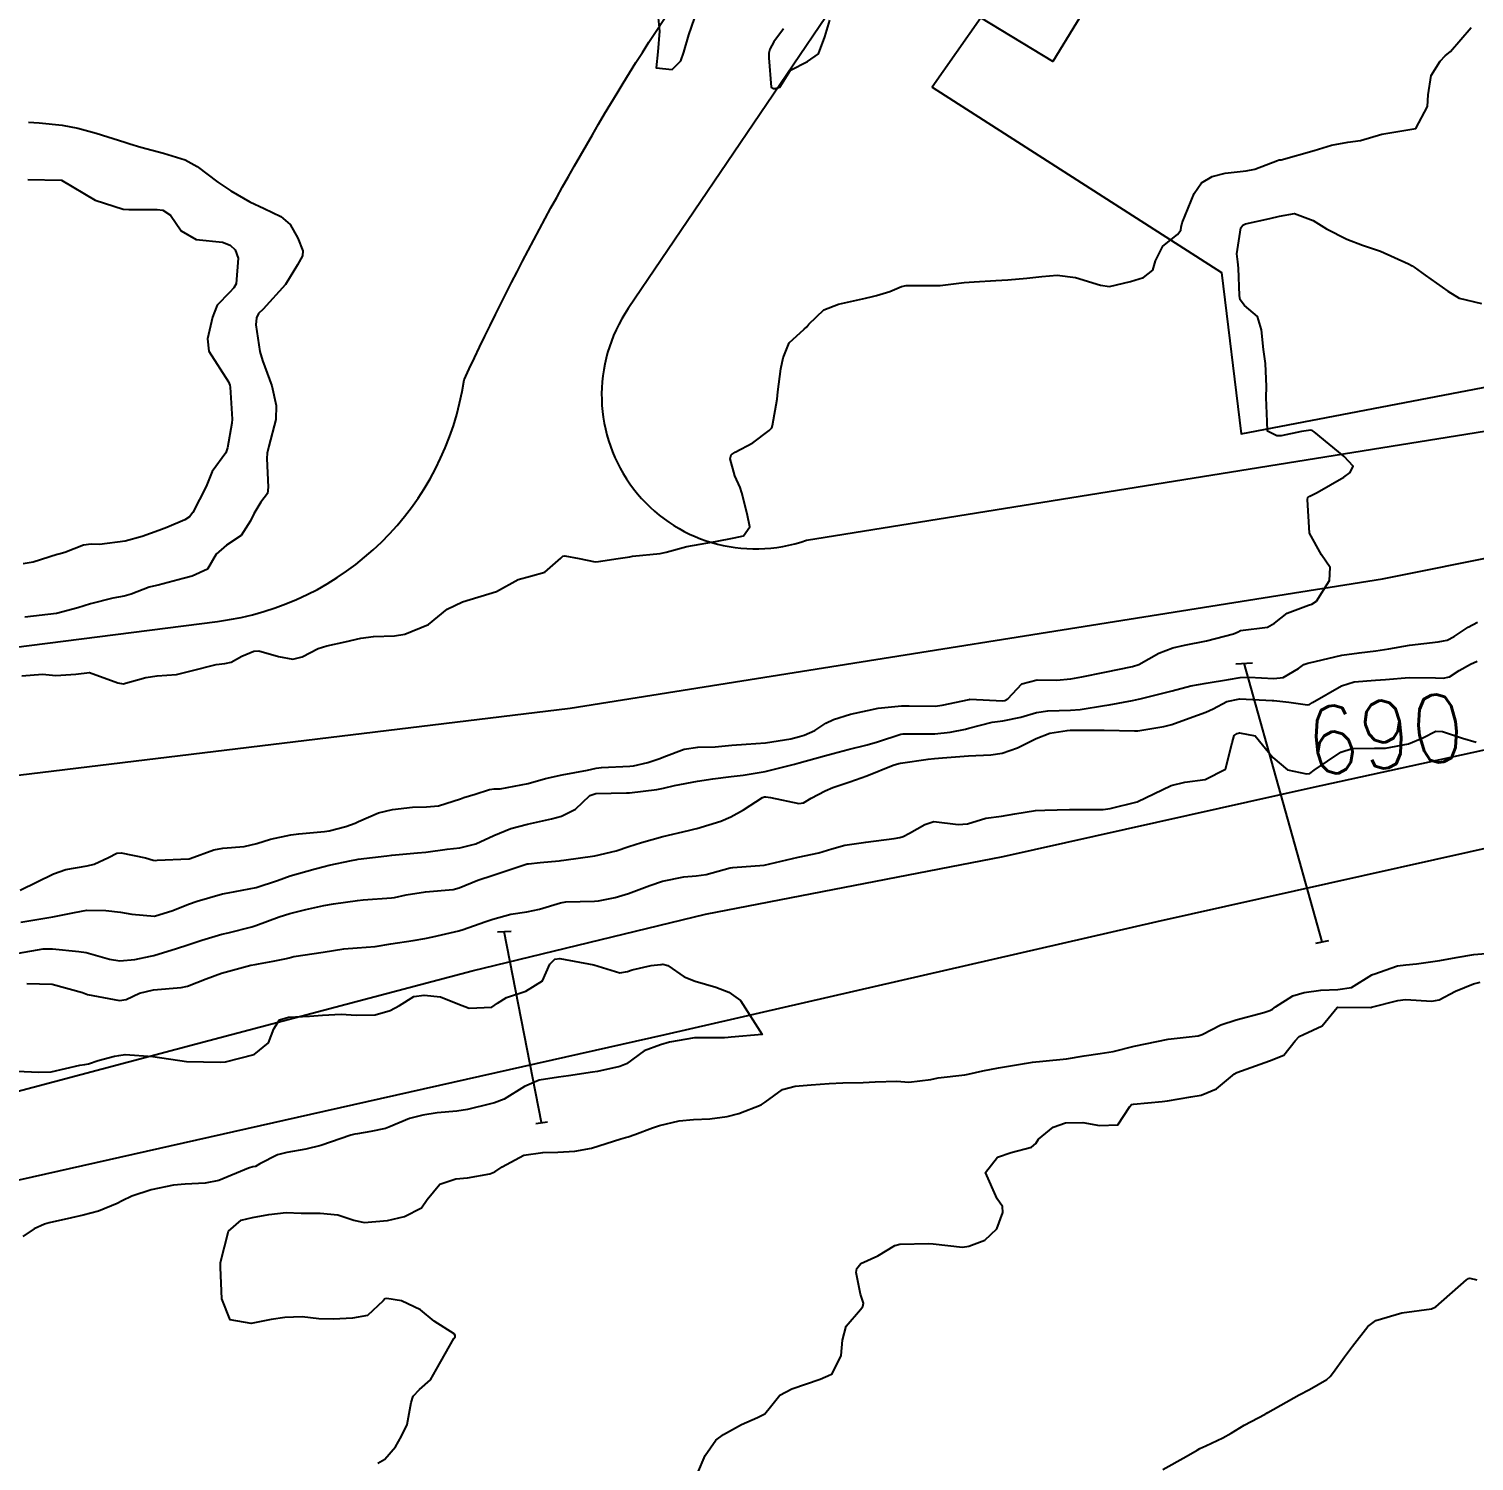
# Model space of a CAD drawing. Header units: metres. Extents: x 292545 to 299085, y 7450245 to 7463078.
# Drawn here: x 293734.9 to 293820.4, y 7462743 to 7462827.6 of the extents above; entities that cross this region are included whole.
import ezdxf
from ezdxf.enums import TextEntityAlignment as Align

# ---------------------------------------------------------------- set-up
doc = ezdxf.new("R2010")
doc.units = ezdxf.units.M
for name, color, linetype in [('Cotas', 45, 'Continuous'), ('Curvas de Nivel 1m', 11, 'Continuous'), ('Curvas de Nivel 5m', 15, 'Continuous'), ('Edificações', 30, 'Continuous'), ('Linha Férrea', 20, 'Continuous'), ('Pórtico', 62, 'Continuous'), ('Vias Primárias', 230, 'Continuous')]:
    doc.layers.add(name, color=color, linetype=linetype)
doc.styles.add('Style-STANDARD', font='STANDARD.shx')

msp = doc.modelspace()

# ---------------------------------------------------------------- linework, layer by layer
at = {"layer": 'Curvas de Nivel 1m', "flags": 128}
for points, elevation in [([(293734.523, 7462789.395), (293735.744, 7462789.482), (293736.524, 7462789.413), (293737.709, 7462789.495), (293738.527, 7462789.598), (293740.197, 7462788.974), (293740.517, 7462788.924), (293741.848, 7462789.302), (293742.525, 7462789.399), (293743.664, 7462789.47), (293744.529, 7462789.679), (293746.009, 7462790.059), (293746.528, 7462790.113), (293746.894, 7462790.201), (293747.531, 7462790.56), (293748.238, 7462790.852), (293748.538, 7462790.869), (293749.699, 7462790.538), (293750.531, 7462790.375), (293751.094, 7462790.522), (293752.04, 7462791.008), (293752.543, 7462791.175), (293753.634, 7462791.402), (293754.55, 7462791.614), (293755.3, 7462791.724), (293756.552, 7462791.759), (293757.149, 7462791.856), (293758.563, 7462792.43), (293759.663, 7462793.328), (293760.576, 7462793.767), (293762.583, 7462794.38), (293763.861, 7462795.096), (293764.592, 7462795.278), (293765.429, 7462795.517), (293766.369, 7462796.342), (293766.489, 7462796.457), (293766.605, 7462796.478), (293767.461, 7462796.327), (293768.414, 7462796.126), (293768.601, 7462796.146), (293768.734, 7462796.177), (293769.627, 7462796.3), (293770.465, 7462796.432), (293770.605, 7462796.459), (293772.252, 7462796.63), (293772.609, 7462796.699), (293773.823, 7462797.044), (293774.617, 7462797.168), (293775.525, 7462797.325), (293776.623, 7462797.542), (293777.169, 7462797.667), (293777.551, 7462798.206), (293777.389, 7462798.958), (293777.068, 7462800.214), (293776.971, 7462800.53), (293776.663, 7462801.219), (293776.383, 7462802.223), (293776.441, 7462802.458), (293776.679, 7462802.62), (293777.73, 7462803.162), (293778.698, 7462803.886), (293778.841, 7462804.049), (293778.882, 7462804.188), (293779.164, 7462805.74), (293779.198, 7462806.185), (293779.385, 7462807.542), (293779.516, 7462808.182), (293779.872, 7462809.068), (293780.77, 7462809.889), (293780.919, 7462810.021), (293781.037, 7462810.167), (293781.914, 7462811.026), (293782.785, 7462811.357), (293784.382, 7462811.719), (293784.79, 7462811.816), (293785.034, 7462811.874), (293785.829, 7462812.11), (293786.507, 7462812.393), (293786.798, 7462812.453), (293788.421, 7462812.453), (293788.799, 7462812.47), (293790.212, 7462812.645), (293790.802, 7462812.686), (293792.09, 7462812.751), (293792.804, 7462812.8), (293793.927, 7462812.892), (293794.808, 7462813), (293795.719, 7462813.081), (293796.807, 7462812.943), (293798.279, 7462812.487), (293798.799, 7462812.397), (293800.05, 7462812.695), (293800.808, 7462812.941), (293801.372, 7462813.367), (293801.534, 7462813.923), (293801.955, 7462814.789), (293802.836, 7462815.471), (293803.023, 7462815.725), (293803.045, 7462815.907), (293803.103, 7462816.164), (293803.809, 7462817.896), (293804.239, 7462818.523), (293804.878, 7462818.903), (293805.65, 7462819.104), (293806.884, 7462819.248), (293807.393, 7462819.347), (293808.734, 7462819.842), (293808.842, 7462819.892), (293808.893, 7462819.892), (293808.951, 7462819.896), (293810.899, 7462820.444), (293811.937, 7462820.765), (293812.904, 7462820.928), (293813.653, 7462821.034), (293814.909, 7462821.414), (293816.913, 7462821.74), (293817.612, 7462823.048), (293817.652, 7462823.733), (293817.812, 7462824.87), (293818.351, 7462825.726), (293818.651, 7462826.038), (293818.969, 7462826.291), (293820.194, 7462827.702)], 686), ([(293734.914, 7462822.107), (293735.535, 7462822.082), (293736.912, 7462821.943), (293737.839, 7462821.751), (293738.905, 7462821.459), (293740.606, 7462820.934), (293740.895, 7462820.834), (293741.555, 7462820.633), (293742.89, 7462820.289), (293744.169, 7462819.884), (293744.882, 7462819.491), (293746.097, 7462818.578), (293746.865, 7462818.051), (293748.005, 7462817.409), (293748.85, 7462817.006), (293749.836, 7462816.535), (293750.381, 7462816.069), (293750.83, 7462815.253), (293751.127, 7462814.517), (293751.119, 7462814.217), (293750.815, 7462813.693), (293750.111, 7462812.53), (293748.781, 7462811.065), (293748.514, 7462810.816), (293748.383, 7462810.554), (293748.355, 7462810.14), (293748.591, 7462808.552), (293748.745, 7462808.026), (293749.29, 7462806.541), (293749.543, 7462805.369), (293749.526, 7462804.538), (293749.112, 7462802.968), (293749.013, 7462802.547), (293748.996, 7462802.229), (293749.087, 7462800.546), (293749.035, 7462800.16), (293748.644, 7462799.649), (293748.229, 7462798.963), (293748.036, 7462798.556), (293747.49, 7462797.695), (293746.618, 7462797.125), (293746.009, 7462796.579), (293745.497, 7462795.689), (293744.593, 7462795.277), (293744.057, 7462795.139), (293742.585, 7462794.75), (293742.476, 7462794.729), (293742.037, 7462794.625), (293740.989, 7462794.226), (293740.578, 7462794.105), (293739.905, 7462793.979), (293738.573, 7462793.646), (293737.837, 7462793.41), (293736.567, 7462793.084), (293734.704, 7462792.857)], 686), ([(293734.873, 7462818.72), (293736.873, 7462818.69), (293738.855, 7462817.496), (293740.514, 7462816.979), (293740.848, 7462816.948), (293742.515, 7462816.956), (293742.847, 7462816.92), (293743.299, 7462816.613), (293743.93, 7462815.699), (293744.829, 7462815.178), (293746.384, 7462815.018), (293746.826, 7462814.84), (293747.128, 7462814.567), (293747.298, 7462814.086), (293747.189, 7462812.566), (293747.043, 7462812.323), (293746.795, 7462812.045), (293746.061, 7462811.304), (293745.78, 7462810.585), (293745.488, 7462809.317), (293745.571, 7462808.588), (293746.726, 7462806.777), (293746.821, 7462806.569), (293746.84, 7462806.451), (293746.956, 7462804.567), (293746.942, 7462804.326), (293746.686, 7462802.86), (293746.569, 7462802.572), (293745.775, 7462801.475), (293745.415, 7462800.589), (293744.637, 7462799.053), (293744.439, 7462798.798), (293744.156, 7462798.605), (293743.093, 7462798.151), (293742.627, 7462797.982), (293741.632, 7462797.62), (293740.62, 7462797.347), (293739.112, 7462797.157), (293738.618, 7462797.175), (293738.173, 7462797.119), (293737.053, 7462796.686), (293736.713, 7462796.588), (293736.611, 7462796.561), (293735.196, 7462796.119), (293734.602, 7462796.006)], 687), ([(293734.418, 7462776.719), (293736.383, 7462777.688), (293737.126, 7462777.942), (293738.388, 7462778.164), (293738.801, 7462778.254), (293739.634, 7462778.658), (293740.136, 7462778.914), (293740.397, 7462778.932), (293741.824, 7462778.629), (293742.273, 7462778.503), (293742.392, 7462778.485), (293742.518, 7462778.492), (293744.393, 7462778.576), (293744.414, 7462778.578), (293744.468, 7462778.599), (293745.868, 7462779.118), (293746.402, 7462779.203), (293747.656, 7462779.306), (293748.407, 7462779.487), (293749.21, 7462779.743), (293750.415, 7462779.995), (293750.885, 7462780.054), (293752.418, 7462780.194), (293752.682, 7462780.234), (293753.667, 7462780.488), (293754.226, 7462780.681), (293754.426, 7462780.774), (293755.604, 7462781.296), (293756.433, 7462781.493), (293757.617, 7462781.624), (293758.435, 7462781.655), (293759.148, 7462781.711), (293760.44, 7462782.12), (293760.649, 7462782.199), (293761.312, 7462782.401), (293762.168, 7462782.671), (293762.446, 7462782.712), (293762.785, 7462782.724), (293764.45, 7462783.038), (293765.472, 7462783.33), (293766.455, 7462783.535), (293767.948, 7462783.808), (293768.459, 7462783.931), (293768.789, 7462783.978), (293770.461, 7462784.049), (293770.676, 7462784.073), (293771.52, 7462784.279), (293772.224, 7462784.515), (293772.468, 7462784.608), (293773.675, 7462785.052), (293774.477, 7462785.171), (293775.501, 7462785.206), (293776.479, 7462785.291), (293777.334, 7462785.358), (293778.475, 7462785.425), (293779.968, 7462785.668), (293780.479, 7462785.806), (293780.758, 7462785.89), (293781.398, 7462786.161), (293782.05, 7462786.594), (293782.493, 7462786.813), (293783.504, 7462787.129), (293784.501, 7462787.349), (293785.144, 7462787.473), (293786.506, 7462787.623), (293786.975, 7462787.626), (293788.506, 7462787.609), (293788.922, 7462787.658), (293790.512, 7462788), (293790.557, 7462788.004), (293792.511, 7462787.911), (293792.614, 7462787.926), (293792.8, 7462788.027), (293793.627, 7462788.914), (293794.524, 7462789.152), (293795.672, 7462789.14), (293796.525, 7462789.207), (293797.168, 7462789.332), (293798.529, 7462789.604), (293800.173, 7462789.935), (293800.534, 7462790.065), (293801.726, 7462790.733), (293802.544, 7462791.039), (293803.237, 7462791.213), (293804.549, 7462791.465), (293806.135, 7462791.866), (293806.415, 7462792.002), (293806.556, 7462792.065), (293808.138, 7462792.265), (293808.563, 7462792.514), (293809.303, 7462793.102), (293810.579, 7462793.562), (293810.772, 7462793.625), (293811.047, 7462793.813), (293811.818, 7462795.024), (293811.843, 7462795.801), (293811.343, 7462796.542), (293810.623, 7462797.82), (293810.505, 7462799.821), (293810.54, 7462799.936), (293810.655, 7462800.015), (293811.075, 7462800.231), (293812.666, 7462801.141), (293813.036, 7462801.419), (293813.202, 7462801.785), (293812.682, 7462802.365), (293810.902, 7462803.817), (293810.783, 7462803.898), (293810.704, 7462803.913), (293810.147, 7462803.826), (293808.961, 7462803.575), (293808.699, 7462803.585), (293808.142, 7462803.846), (293808.134, 7462804.421), (293808.073, 7462805.847), (293808.085, 7462806.491), (293808.033, 7462807.847), (293807.915, 7462808.689), (293807.8, 7462809.85), (293807.55, 7462810.622), (293806.787, 7462811.278), (293806.532, 7462811.605), (293806.482, 7462811.865), (293806.431, 7462813.488), (293806.39, 7462813.864), (293806.344, 7462814.341), (293806.574, 7462815.863), (293806.68, 7462816.026), (293806.845, 7462816.105), (293808.282, 7462816.412), (293808.85, 7462816.568), (293809.742, 7462816.717), (293810.848, 7462816.307), (293811.641, 7462815.802), (293812.834, 7462815.202), (293813.77, 7462814.84), (293814.824, 7462814.484), (293816.487, 7462813.745), (293816.693, 7462813.623), (293816.811, 7462813.538), (293817.473, 7462813.067), (293818.797, 7462812.119), (293819.481, 7462811.713), (293820.79, 7462811.405)], 687), ([(293734.463, 7462774.828), (293736.357, 7462775.143), (293737.624, 7462775.414), (293738.362, 7462775.537), (293739.493, 7462775.527), (293740.361, 7462775.435), (293741.021, 7462775.301), (293742.359, 7462775.197), (293743.452, 7462775.519), (293744.366, 7462775.903), (293744.882, 7462776.081), (293746.372, 7462776.512), (293746.712, 7462776.575), (293748.376, 7462776.89), (293749.626, 7462777.292), (293750.383, 7462777.563), (293751.866, 7462777.986), (293752.389, 7462778.127), (293752.693, 7462778.194), (293754.009, 7462778.484), (293754.327, 7462778.547), (293754.394, 7462778.56), (293756.098, 7462778.762), (293756.398, 7462778.802), (293757.903, 7462778.934), (293758.401, 7462778.98), (293759.669, 7462779.153), (293760.405, 7462779.232), (293761.345, 7462779.465), (293762.416, 7462779.96), (293763.416, 7462780.375), (293764.417, 7462780.636), (293765.824, 7462780.944), (293766.424, 7462781.103), (293767.25, 7462781.509), (293768.093, 7462782.315), (293768.444, 7462782.44), (293770.259, 7462782.477), (293770.445, 7462782.483), (293772.046, 7462782.675), (293772.448, 7462782.758), (293773.101, 7462782.911), (293774.452, 7462783.166), (293775.37, 7462783.315), (293776.455, 7462783.439), (293777.148, 7462783.521), (293778.458, 7462783.744), (293780.183, 7462784.174), (293780.464, 7462784.253), (293781.966, 7462784.657), (293782.469, 7462784.796), (293783.368, 7462785.033), (293784.475, 7462785.319), (293785.092, 7462785.499), (293786.481, 7462785.951), (293786.612, 7462785.968), (293788.482, 7462785.968), (293789.396, 7462786.066), (293790.291, 7462786.248), (293790.487, 7462786.3), (293791.878, 7462786.65), (293792.494, 7462786.743), (293793.558, 7462786.958), (293794.501, 7462787.225), (293795.17, 7462787.333), (293796.504, 7462787.37), (293797.071, 7462787.408), (293798.508, 7462787.634), (293798.785, 7462787.681), (293800.171, 7462787.943), (293800.514, 7462788.017), (293800.616, 7462788.041), (293802.519, 7462788.508), (293803.624, 7462788.797), (293804.524, 7462788.969), (293805.838, 7462789.182), (293806.527, 7462789.297), (293807.064, 7462789.318), (293808.527, 7462789.228), (293809.069, 7462789.293), (293809.972, 7462789.826), (293810.292, 7462790.066), (293810.536, 7462790.144), (293810.956, 7462790.232), (293812.541, 7462790.614), (293813.562, 7462790.76), (293814.544, 7462790.864), (293815.32, 7462790.988), (293816.547, 7462791.198), (293818.237, 7462791.412), (293818.55, 7462791.452), (293818.758, 7462791.51), (293819.18, 7462791.714), (293820.003, 7462792.264), (293820.566, 7462792.571)], 688), ([(293734.327, 7462773.002), (293735.777, 7462773.252), (293736.332, 7462773.266), (293737.896, 7462773.108), (293738.328, 7462773.041), (293739.695, 7462772.656), (293740.322, 7462772.551), (293741.202, 7462772.637), (293742.122, 7462772.827), (293742.327, 7462772.871), (293743.671, 7462773.269), (293744.336, 7462773.501), (293745.155, 7462773.778), (293746.346, 7462774.119), (293746.713, 7462774.209), (293748.12, 7462774.553), (293748.354, 7462774.628), (293749.737, 7462775.151), (293750.355, 7462775.338), (293751.299, 7462775.576), (293752.363, 7462775.821), (293752.943, 7462775.916), (293754.368, 7462776.12), (293754.688, 7462776.157), (293756.37, 7462776.268), (293756.541, 7462776.286), (293757.232, 7462776.447), (293758.375, 7462776.633), (293760.019, 7462776.771), (293760.377, 7462776.861), (293761.47, 7462777.311), (293762.385, 7462777.615), (293764.279, 7462778.249), (293764.392, 7462778.277), (293764.461, 7462778.291), (293765.154, 7462778.352), (293766.28, 7462778.456), (293766.394, 7462778.474), (293766.552, 7462778.495), (293768.397, 7462778.747), (293769.64, 7462779.058), (293770.403, 7462779.306), (293771.14, 7462779.548), (293772.409, 7462779.897), (293773.921, 7462780.247), (293774.314, 7462780.342), (293774.415, 7462780.369), (293775.839, 7462780.808), (293776.426, 7462781.062), (293777.167, 7462781.478), (293778.305, 7462782.201), (293778.407, 7462782.236), (293778.443, 7462782.245), (293778.492, 7462782.248), (293778.774, 7462782.195), (293780.438, 7462781.846), (293780.712, 7462781.894), (293781.165, 7462782.163), (293782.003, 7462782.599), (293782.449, 7462782.785), (293783.452, 7462783.134), (293784.456, 7462783.474), (293786.018, 7462784.104), (293786.348, 7462784.217), (293786.464, 7462784.241), (293788.083, 7462784.468), (293788.467, 7462784.502), (293788.946, 7462784.551), (293790.469, 7462784.656), (293791.786, 7462784.721), (293792.471, 7462784.829), (293793.365, 7462785.13), (293794.48, 7462785.698), (293795.289, 7462785.998), (293796.299, 7462786.169), (293796.486, 7462786.18), (293798.263, 7462786.185), (293798.486, 7462786.182), (293800.295, 7462786.133), (293800.486, 7462786.141), (293802.01, 7462786.397), (293802.492, 7462786.52), (293803.507, 7462786.891), (293804.503, 7462787.248), (293804.942, 7462787.448), (293805.738, 7462787.872), (293806.515, 7462788.042), (293808.416, 7462787.939), (293808.514, 7462787.931), (293809.411, 7462787.831), (293810.511, 7462787.681), (293810.628, 7462787.701), (293810.805, 7462787.816), (293812.523, 7462788.797), (293813.274, 7462789.033), (293814.526, 7462789.128), (293815.121, 7462789.17), (293816.528, 7462789.292), (293818.077, 7462789.275), (293818.528, 7462789.261), (293818.904, 7462789.342), (293819.484, 7462789.71), (293820.151, 7462790.089), (293820.539, 7462790.268)], 689), ([(293734.246, 7462766.035), (293735.513, 7462765.969), (293736.246, 7462765.994), (293737.957, 7462766.381), (293738.25, 7462766.426), (293738.456, 7462766.463), (293739.038, 7462766.662), (293740.002, 7462766.906), (293740.256, 7462766.96), (293740.628, 7462767.015), (293742.256, 7462766.903), (293744.253, 7462766.6), (293746.253, 7462766.557), (293746.567, 7462766.575), (293748.257, 7462767.004), (293749.102, 7462767.704), (293749.415, 7462768.539), (293749.745, 7462769.072), (293750.283, 7462769.224), (293751.527, 7462769.274), (293752.285, 7462769.346), (293753.387, 7462769.393), (293754.286, 7462769.338), (293755.406, 7462769.349), (293756.29, 7462769.605), (293756.844, 7462769.903), (293757.694, 7462770.439), (293758.304, 7462770.529), (293759.26, 7462770.42), (293760.297, 7462770.009), (293760.953, 7462769.743), (293762.294, 7462769.814), (293762.634, 7462770.049), (293763.16, 7462770.377), (293764.307, 7462770.749), (293765.302, 7462771.361), (293765.719, 7462772.346), (293766.021, 7462772.648), (293766.326, 7462772.688), (293768.323, 7462772.32), (293769.859, 7462771.837), (293770.319, 7462771.924), (293770.599, 7462772.008), (293771.717, 7462772.276), (293772.265, 7462772.329), (293772.324, 7462772.338), (293772.414, 7462772.358), (293772.701, 7462772.264), (293773.668, 7462771.601), (293774.314, 7462771.351), (293775.542, 7462770.996), (293776.308, 7462770.693), (293777.004, 7462770.213), (293778.273, 7462768.2), (293776.446, 7462768.044), (293776.271, 7462768.02), (293776.052, 7462768.005), (293774.27, 7462767.991), (293772.793, 7462767.74), (293772.266, 7462767.584), (293771.313, 7462767.229), (293770.255, 7462766.468), (293769.867, 7462766.296), (293768.548, 7462766.016), (293768.248, 7462765.971), (293766.826, 7462765.753), (293766.246, 7462765.67), (293765.107, 7462765.488), (293764.24, 7462765.117), (293763.025, 7462764.378), (293762.457, 7462764.159), (293762.229, 7462764.105), (293760.869, 7462763.758), (293760.222, 7462763.664), (293759.077, 7462763.564), (293758.218, 7462763.428), (293757.428, 7462763.229), (293756.207, 7462762.717), (293756.022, 7462762.646), (293755.149, 7462762.471), (293754.353, 7462762.327), (293754.201, 7462762.31), (293753.963, 7462762.246), (293752.194, 7462761.634), (293751.297, 7462761.413), (293750.19, 7462761.222), (293749.634, 7462761.09), (293748.583, 7462760.546), (293748.335, 7462760.395), (293748.181, 7462760.369), (293747.92, 7462760.293), (293746.173, 7462759.568), (293745.354, 7462759.405), (293744.17, 7462759.353), (293743.494, 7462759.282), (293742.167, 7462759.01), (293741.028, 7462758.637), (293740.446, 7462758.358), (293740.156, 7462758.213), (293739.061, 7462757.749), (293738.146, 7462757.523), (293737.454, 7462757.369), (293736.138, 7462757.055), (293735.853, 7462756.987), (293735.249, 7462756.709), (293734.583, 7462756.261)], 691), ([(293755.568, 7462742.865), (293755.973, 7462743.103), (293756.603, 7462743.835), (293756.967, 7462744.45), (293757.292, 7462745.155), (293757.536, 7462746.445), (293757.646, 7462746.816), (293758.025, 7462747.219), (293758.672, 7462747.792), (293759.023, 7462748.425), (293760.061, 7462750.233), (293760.135, 7462750.336), (293760.141, 7462750.409), (293760.064, 7462750.498), (293758.897, 7462751.254), (293758.078, 7462751.922), (293756.963, 7462752.451), (293756.085, 7462752.586), (293755.976, 7462752.57), (293755.878, 7462752.462), (293754.958, 7462751.587), (293754.072, 7462751.426), (293752.944, 7462751.37), (293752.072, 7462751.387), (293751.089, 7462751.503), (293750.072, 7462751.479), (293749.263, 7462751.346), (293748.069, 7462751.121), (293746.838, 7462751.336), (293746.347, 7462752.576), (293746.256, 7462754.433), (293746.254, 7462754.578), (293746.267, 7462754.73), (293746.742, 7462756.571), (293747.48, 7462757.223), (293748.145, 7462757.383), (293749.126, 7462757.562), (293750.15, 7462757.672), (293751.028, 7462757.643), (293752.144, 7462757.627), (293753.19, 7462757.541), (293754.14, 7462757.214), (293754.747, 7462757.082), (293756.14, 7462757.21), (293757.133, 7462757.441), (293758.148, 7462757.955), (293758.471, 7462758.435), (293759.235, 7462759.356), (293760.172, 7462759.664), (293760.852, 7462759.724), (293762.176, 7462759.96), (293762.48, 7462760.084), (293762.901, 7462760.379), (293764.19, 7462761.06), (293765.311, 7462761.229), (293766.192, 7462761.235), (293767.215, 7462761.308), (293768.194, 7462761.478), (293769.929, 7462762.023), (293770.201, 7462762.1), (293770.352, 7462762.138), (293770.755, 7462762.284), (293771.795, 7462762.686), (293772.208, 7462762.808), (293773.378, 7462763.092), (293774.212, 7462763.167), (293775.195, 7462763.217), (293776.214, 7462763.355), (293776.909, 7462763.52), (293778.221, 7462764.044), (293778.458, 7462764.196), (293779.473, 7462764.943), (293780.237, 7462765.141), (293781.17, 7462765.23), (293782.24, 7462765.296), (293783.04, 7462765.343), (293784.241, 7462765.365), (293784.966, 7462765.395), (293786.243, 7462765.437), (293786.951, 7462765.384), (293788.245, 7462765.526), (293788.686, 7462765.636), (293790.249, 7462765.819), (293790.456, 7462765.851), (293791.313, 7462766.044), (293792.255, 7462766.224), (293793.783, 7462766.489), (293794.258, 7462766.565), (293794.875, 7462766.616), (293796.261, 7462766.753), (293797.304, 7462766.928), (293798.264, 7462767.064), (293799.019, 7462767.199), (293800.269, 7462767.502), (293802.273, 7462767.91), (293804.044, 7462768.123), (293804.276, 7462768.202), (293805.393, 7462768.768), (293806.285, 7462769.055), (293807.937, 7462769.493), (293808.291, 7462769.606), (293808.442, 7462769.688), (293808.619, 7462769.837), (293809.64, 7462770.49), (293810.306, 7462770.673), (293811.304, 7462770.814), (293812.309, 7462770.852), (293813.112, 7462770.981), (293814.322, 7462771.723), (293814.352, 7462771.74), (293814.427, 7462771.769), (293815.827, 7462772.256), (293816.329, 7462772.318), (293816.954, 7462772.365), (293818.331, 7462772.57), (293819.303, 7462772.74), (293820.335, 7462772.929), (293821.047, 7462772.981)], 691), ([(293774.457, 7462742.243), (293774.901, 7462743.315), (293775.547, 7462744.227), (293775.996, 7462744.548), (293777.058, 7462745.154), (293778.007, 7462745.563), (293778.431, 7462745.773), (293778.776, 7462746.192), (293779.318, 7462746.889), (293780.024, 7462747.259), (293781.709, 7462747.834), (293782.031, 7462747.962), (293782.167, 7462748.013), (293782.407, 7462748.146), (293782.957, 7462749.233), (293783.03, 7462750.14), (293783.253, 7462750.957), (293784.081, 7462751.947), (293784.229, 7462752.128), (293784.272, 7462752.314), (293784.09, 7462752.843), (293783.837, 7462754.133), (293783.868, 7462754.371), (293784.111, 7462754.663), (293785.111, 7462755.122), (293786.127, 7462755.717), (293786.414, 7462755.812), (293788.129, 7462755.845), (293788.392, 7462755.815), (293790.126, 7462755.627), (293790.493, 7462755.689), (293791.435, 7462756.04), (293792.14, 7462756.718), (293792.502, 7462757.674), (293792.479, 7462758.027), (293792.16, 7462758.478), (293791.476, 7462760.041), (293792.192, 7462760.938), (293792.999, 7462761.218), (293794.198, 7462761.541), (293794.454, 7462761.754), (293794.617, 7462762.006), (293795.48, 7462762.727), (293796.213, 7462762.976), (293797.24, 7462763.001), (293798.212, 7462762.827), (293799.305, 7462762.857), (293800.006, 7462763.942), (293800.116, 7462764.049), (293800.225, 7462764.077), (293801.914, 7462764.228), (293802.228, 7462764.279), (293803.624, 7462764.504), (293804.234, 7462764.609), (293805.13, 7462764.991), (293806.202, 7462765.871), (293806.23, 7462765.893), (293806.253, 7462765.903), (293806.326, 7462765.941), (293808.261, 7462766.644), (293809.113, 7462766.983), (293809.789, 7462767.825), (293810.028, 7462768.07), (293810.277, 7462768.194), (293811.384, 7462768.707), (293812.265, 7462769.8), (293812.284, 7462769.809), (293814.263, 7462769.8), (293814.293, 7462769.802), (293815.847, 7462770.207), (293816.301, 7462770.259), (293817.854, 7462770.172), (293818.301, 7462770.25), (293819.254, 7462770.766), (293820.315, 7462771.181), (293820.72, 7462771.292)], 692), ([(293801.969, 7462742.494), (293803.333, 7462743.256), (293803.98, 7462743.629), (293804.149, 7462743.721), (293804.493, 7462743.885), (293805.499, 7462744.366), (293805.994, 7462744.636), (293806.761, 7462745.103), (293808.011, 7462745.753), (293808.074, 7462745.787), (293808.176, 7462745.848), (293810.024, 7462746.909), (293810.62, 7462747.221), (293811.647, 7462747.804), (293811.857, 7462747.98), (293812.039, 7462748.231), (293812.693, 7462749.151), (293813.178, 7462749.783), (293814.075, 7462750.939), (293814.549, 7462751.292), (293816.083, 7462751.75), (293817.833, 7462751.985), (293818.087, 7462752.102), (293819.909, 7462753.703), (293820.024, 7462753.781), (293820.104, 7462753.787), (293820.526, 7462753.696)], 693)]:
    msp.add_lwpolyline(points, dxfattribs=dict(at, elevation=elevation))
at = {"layer": 'Curvas de Nivel 5m', "flags": 128}
for points, elevation in [([(293772.125, 7462828.273), (293772.204, 7462827.5), (293772.102, 7462826.273), (293772.004, 7462825.325), (293772.953, 7462825.231), (293773.473, 7462825.739), (293773.65, 7462826.253), (293773.946, 7462827.278), (293774.275, 7462828.247)], 685), ([(293779.535, 7462827.627), (293778.97, 7462826.87), (293778.73, 7462826.427), (293778.679, 7462826.193), (293778.676, 7462825.911), (293778.812, 7462824.192), (293778.942, 7462824.113), (293779.023, 7462824.108), (293779.326, 7462824.186), (293779.954, 7462825.179), (293780.958, 7462825.695), (293781.607, 7462826.16), (293781.973, 7462827.156), (293782.275, 7462828.151)], 685), ([(293734.807, 7462771.212), (293736.308, 7462771.166), (293738.108, 7462770.672), (293738.302, 7462770.599), (293738.406, 7462770.565), (293740.296, 7462770.199), (293740.686, 7462770.255), (293741.471, 7462770.632), (293742.305, 7462770.837), (293743.933, 7462770.978), (293744.307, 7462771.05), (293745.409, 7462771.492), (293746.315, 7462771.828), (293748.065, 7462772.299), (293748.321, 7462772.336), (293748.504, 7462772.366), (293749.374, 7462772.539), (293750.17, 7462772.687), (293750.325, 7462772.729), (293750.599, 7462772.799), (293752.329, 7462773.071), (293753.554, 7462773.264), (293754.331, 7462773.32), (293755.396, 7462773.406), (293756.334, 7462773.548), (293757.643, 7462773.747), (293758.337, 7462773.864), (293758.805, 7462773.958), (293760.342, 7462774.319), (293760.41, 7462774.342), (293760.606, 7462774.407), (293761.892, 7462774.853), (293762.352, 7462775.021), (293763.431, 7462775.3), (293764.359, 7462775.438), (293765.121, 7462775.593), (293766.368, 7462775.98), (293766.666, 7462776.039), (293768.369, 7462776.077), (293768.595, 7462776.091), (293769.595, 7462776.302), (293770.375, 7462776.525), (293771.646, 7462777.011), (293772.383, 7462777.262), (293773.64, 7462777.506), (293774.386, 7462777.578), (293774.96, 7462777.661), (293776.391, 7462778.047), (293776.535, 7462778.075), (293778.393, 7462778.2), (293780.398, 7462778.671), (293781.62, 7462778.939), (293782.403, 7462779.174), (293783.171, 7462779.377), (293784.407, 7462779.565), (293786.083, 7462779.778), (293786.41, 7462779.841), (293786.606, 7462779.903), (293786.988, 7462780.094), (293787.89, 7462780.616), (293788.423, 7462780.774), (293789.864, 7462780.615), (293790.422, 7462780.655), (293791.495, 7462780.971), (293792.429, 7462781.102), (293793.216, 7462781.237), (293794.434, 7462781.429), (293794.978, 7462781.459), (293796.436, 7462781.49), (293796.924, 7462781.486), (293798.436, 7462781.501), (293798.838, 7462781.555), (293800.443, 7462781.94), (293802.453, 7462782.917), (293803.255, 7462783.102), (293804.457, 7462783.257), (293805.663, 7462783.872), (293806.051, 7462785.439), (293806.18, 7462785.865), (293806.36, 7462785.987), (293806.485, 7462786.015), (293807.413, 7462785.851), (293808.47, 7462784.558), (293809.334, 7462783.831), (293810.46, 7462783.605), (293810.647, 7462783.63), (293810.908, 7462783.813), (293812.474, 7462784.881), (293813.155, 7462785.104), (293814.476, 7462785.12), (293815.123, 7462785.117), (293816.479, 7462785.372), (293817.327, 7462785.737), (293818.091, 7462786.124), (293818.489, 7462786.107), (293819.674, 7462785.708), (293820.481, 7462785.479)], 690)]:
    msp.add_lwpolyline(points, dxfattribs=dict(at, elevation=elevation))
at = {"layer": 'Edificações'}
msp.add_lwpolyline([(293824.643, 7462860.925), (293815.066, 7462866.515), (293807.899, 7462855.84), (293803.894, 7462849.99), (293801.268, 7462852.077), (293795.696, 7462842.628), (293805.579, 7462836.8), (293800.837, 7462828.758), (293798.247, 7462830.286), (293795.467, 7462825.704), (293791.205, 7462828.29), (293788.327, 7462824.179), (293805.423, 7462813.221), (293806.581, 7462803.701), (293824.079, 7462807.037)], dxfattribs=at)
at = {"layer": 'Linha Férrea', "linetype": 'Continuous'}
for points in [[(293500.232, 7462742.989), (293527.741, 7462743.262), (293554.245, 7462743.742), (293581.574, 7462744.472), (293608.813, 7462745.464), (293620.981, 7462745.956), (293650.093, 7462748.61), (293672.489, 7462751.946), (293673.987, 7462752.175), (293690.491, 7462755.422), (293705.405, 7462758.498), (293719.346, 7462761.169), (293732.345, 7462764.342), (293744.908, 7462767.661), (293761.132, 7462771.961), (293774.923, 7462775.303), (293792.518, 7462778.71), (293810.687, 7462782.772), (293828.534, 7462786.666)], [(293500.201, 7462738.752), (293527.964, 7462739.277), (293554.318, 7462739.63), (293581.464, 7462740.188), (293608.961, 7462741.13), (293621.176, 7462741.808), (293650.659, 7462744.536), (293673.345, 7462747.731), (293702.547, 7462752.835), (293728.401, 7462758.263), (293751.593, 7462763.495), (293772.54, 7462768.201), (293801.633, 7462774.869), (293830.211, 7462781.247)]]:
    msp.add_lwpolyline(points, dxfattribs=at)
at = {"layer": 'Pórtico'}
for points in [[(293806.271, 7462790.107), (293807.256, 7462790.161)], [(293811.381, 7462773.666), (293806.764, 7462790.134)], [(293762.629, 7462774.257), (293763.434, 7462774.306)], [(293765.24, 7462762.99), (293763.031, 7462774.282)], [(293810.997, 7462773.588), (293811.765, 7462773.743)], [(293764.892, 7462762.94), (293765.588, 7462763.041)]]:
    msp.add_lwpolyline(points, dxfattribs=at)
at = {"layer": 'Vias Primárias'}
for points in [[(293513.903, 7462955.425), (293511.552, 7462925.931, 0.520708), (293515.606, 7462922.584, -0.222744), (293556.307, 7462910.193, -0.044985), (293591.176, 7462861.338, 0.027613), (293606.932, 7462840.492, 0.027613), (293623.162, 7462817.953, 0.027613), (293635.038, 7462794.674, 0.088646), (293638.45, 7462784.462, 0.315815), (293646.595, 7462779.864, -0.006392), (293673.874, 7462783.407), (293746.093, 7462792.61, 0.336233), (293760.662, 7462806.892, -0.03258), (293771.576, 7462826.841), (293807.888, 7462881.588), (293837.005, 7462922.789)], [(293839.025, 7462915.89), (293805.464, 7462862.897), (293770.365, 7462811.104, 0.724457), (293780.907, 7462797.415), (293828.822, 7462805.113, 0.279429)], [(293044.903, 7462779.523, 0.047074), (293073.854, 7462775.284, 0.064852), (293113.583, 7462773.071, 0.026219), (293159.088, 7462771.016, -0.001975), (293243.861, 7462767.167), (293350.891, 7462760.3), (293407.856, 7462758.602), (293438.406, 7462760.594), (293551.983, 7462766.74), (293631.258, 7462770.6), (293709.401, 7462780.501), (293766.934, 7462787.485), (293814.938, 7462795.125), (293877.162, 7462807.598), (293928.993, 7462820.468, -0.022133), (294018.089, 7462821.584, -0.018306), (294044.903, 7462818.821), (294070.355, 7462817.674), (294154.858, 7462809.488), (294217.56, 7462801.675), (294256.98, 7462791.42)]]:
    msp.add_lwpolyline(points, format="xyb", dxfattribs=at)

# ---------------------------------------------------------------- texts
at = {"layer": 'Cotas', "style": 'Style-STANDARD'}
msp.add_text('690', height=4, rotation=6.18401, dxfattribs=at).set_placement((293815.091, 7462785.946, 690), align=Align.MIDDLE_CENTER)

doc.saveas('drawing.dxf')
